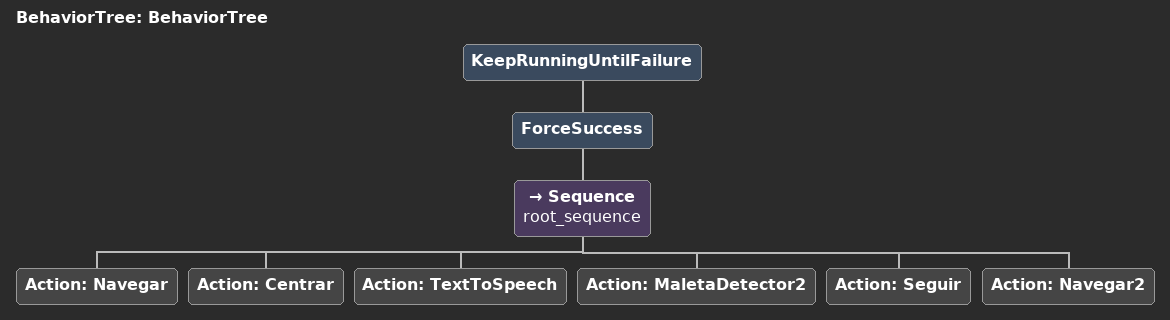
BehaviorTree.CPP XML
<?xml version="1.0"?>
<root main_tree_to_execute="BehaviorTree">
    <BehaviorTree ID="BehaviorTree">
        <KeepRunningUntilFailure>
            <ForceSuccess>
                <Sequence name="root_sequence">

                   <Action ID="Navegar"/>
                   <Action ID="Centrar"/>
                   <Action ID="TextToSpeech"/>
                   <Action ID="MaletaDetector2"/>
                   <Action ID="Seguir"/>
                   <Action ID="Navegar2"/>

                </Sequence>
            </ForceSuccess>
        </KeepRunningUntilFailure>
    </BehaviorTree>
</root>
